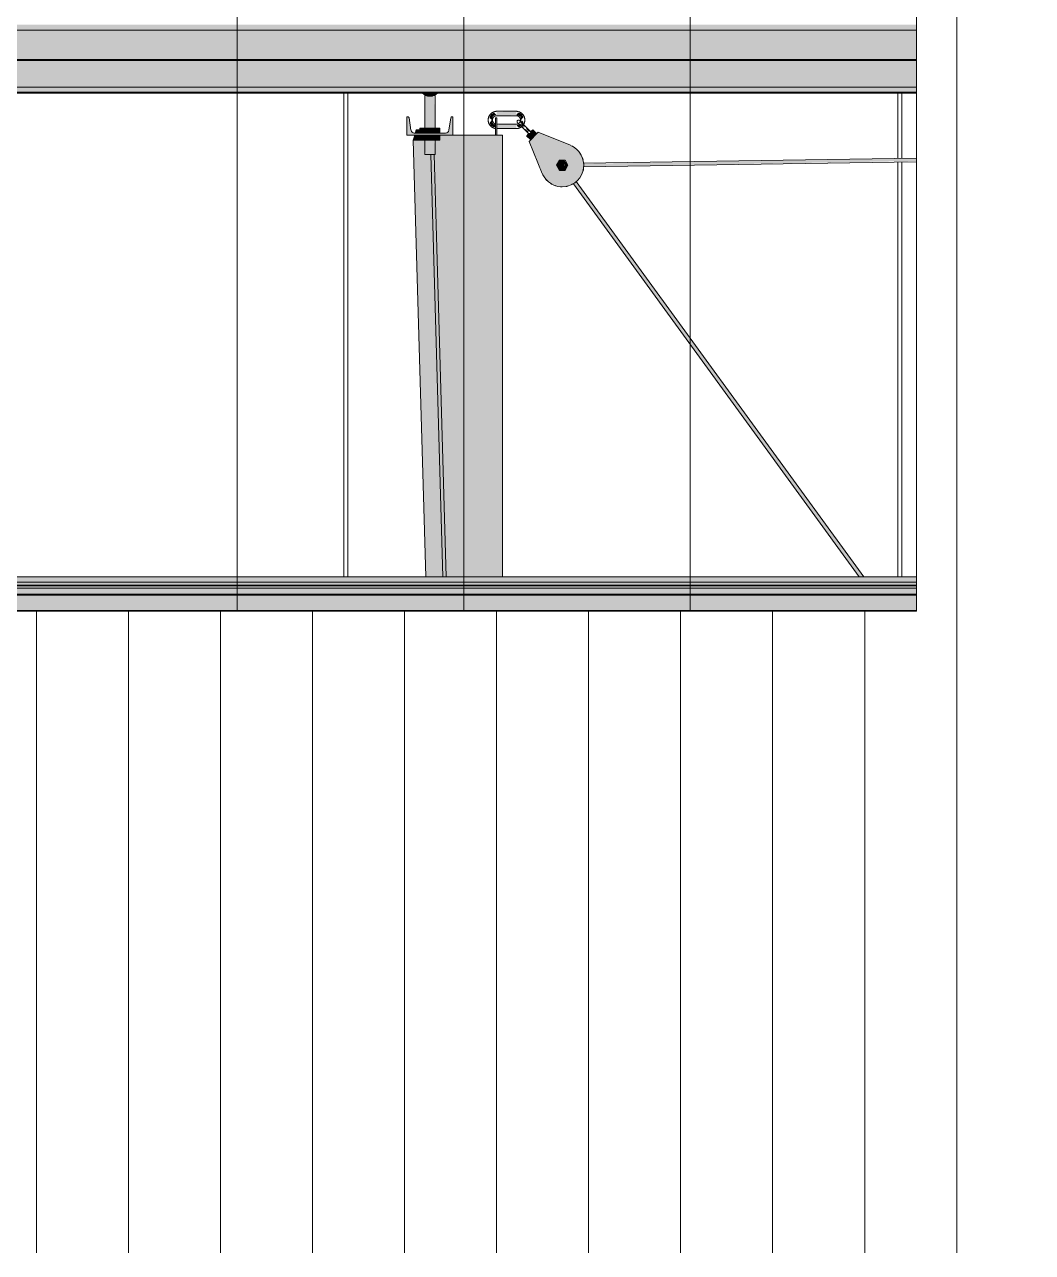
# Model space of a CAD drawing. Header units: inches. Extents: x 20426 to 81837, y -461 to 713.
# Drawn here: x 21216.2 to 21303.8, y 184.3 to 291 of the extents above; entities that cross this region are included whole.
import ezdxf

# ---------------------------------------------------------------- set-up
doc = ezdxf.new("R2010")
doc.units = ezdxf.units.IN
doc.header["$MEASUREMENT"] = 0
for name, color, linetype, lineweight in [('A-WALL', 113, 'Continuous', 13), ('A-WALL-PATT', 111, 'Continuous', 13), ('L-SITE-WALL', 31, 'Continuous', 13), ('Q-SPCQ', 91, 'Continuous', 9), ('S-BEAM', 12, 'Continuous', 9)]:
    doc.layers.add(name, color=color, linetype=linetype, lineweight=lineweight)
pattern_1 = [(90, (21293.719, 0), (-19.685, 1e-15), [])]

# ---------------------------------------------------------------- blocks, each defined once
blk = doc.blocks.new('Girt_Z - 8_D-559297-Elevation - West')
at = {"layer": 'S-BEAM'}
for points in [[(21213.49, 242.5), (21293.72, 242.5), (21293.72, 242.98), (21140, 242.98), (21140, 242.5), (21203.8, 242.5)], [(21293.72, 242.24), (21293.72, 242.5), (21140, 242.5), (21140, 242.24), (21290.95, 242.24)], [(21213.49, 240.06), (21293.72, 240.12), (21293.72, 240.13), (21140, 240.13), (21140, 240.06), (21203.8, 240.06)], [(21290.95, 240), (21293.72, 240.04), (21293.72, 240.06), (21140, 240.04), (21140, 240), (21286.11, 240)]]:
    blk.add_hatch(color=256, dxfattribs=at).paths.add_polyline_path(points, flags=0)
h = blk.add_hatch(color=256, dxfattribs=at)
h.paths.add_polyline_path([(21290.95, 241.46), (21293.72, 241.46), (21293.72, 241.99), (21140, 241.99), (21140, 241.46), (21286.11, 241.46)], flags=0)
h.paths.add_polyline_path([(21286.11, 242.18), (21293.72, 242.18), (21293.72, 242.24), (21140, 242.24), (21140, 242.18), (21281.27, 242.18)], flags=0)
h = blk.add_hatch(color=256, dxfattribs=at)
h.paths.add_polyline_path([(21213.49, 240.13), (21293.72, 240.13), (21293.72, 241.46), (21140, 241.46), (21140, 240.13), (21203.8, 240.13)], flags=0)
h.paths.add_polyline_path([(21140, 241.99), (21293.72, 241.99), (21293.72, 242.18), (21140, 242.18)], flags=0)
for p, q in [((21140, 242.98), (21293.72, 242.98)), ((21140, 242.5), (21293.72, 242.5))]:
    blk.add_line(p, q, dxfattribs=at)
blk = doc.blocks.new('Girt_Z - 8_D-V6-Elevation - West')
at = {"layer": 'S-BEAM'}
for points in [[(21140, 290.5), (21293.72, 290.5), (21293.72, 290.98), (21140, 290.98)], [(21140, 288.13), (21293.72, 288.13), (21293.72, 290.5), (21140, 290.5)], [(21223.17, 287.95), (21293.72, 287.97), (21293.72, 288.13), (21140, 288.13), (21140, 287.95), (21218.33, 287.95)], [(21140, 287.87), (21293.72, 287.91), (21293.72, 287.95), (21140, 287.91)], [(21228.01, 285.55), (21293.72, 285.55), (21293.72, 287.87), (21140, 287.87), (21140, 285.55), (21223.17, 285.55)], [(21228.01, 285.1), (21293.72, 285.1), (21293.72, 285.55), (21140, 285.55), (21140, 285.1), (21223.17, 285.1)], [(21140, 285.02), (21293.72, 285.02), (21293.72, 285.1), (21140, 285.1)]]:
    blk.add_hatch(color=256, dxfattribs=at).paths.add_polyline_path(points, flags=0)
for p, q in [((21140, 290.5), (21293.72, 290.5)), ((21140, 287.95), (21293.72, 287.95)), ((21140, 287.87), (21293.72, 287.87)), ((21140, 285.55), (21293.72, 285.55)), ((21140, 285.1), (21293.72, 285.1)), ((21140, 285.02), (21293.72, 285.02))]:
    blk.add_line(p, q, dxfattribs=at)
blk = doc.blocks.new('Basic Wall _ arcoPlus - 547 - ___-622718-Elevation - West')
at = {"layer": 'A-WALL', "transparency": 33554649}
for points in [[(21290.95, 241.99), (21293.72, 241.99), (21293.72, 242.24), (21140, 242.24), (21140, 241.99), (21286.11, 241.99)], [(21140, 241.46), (21293.72, 241.46), (21293.72, 241.99), (21140, 241.99)], [(21140, 240), (21293.72, 240), (21293.72, 241.46), (21140, 241.46)]]:
    blk.add_hatch(color=256, dxfattribs=at).paths.add_polyline_path(points, flags=0)
h = blk.add_hatch(color=256, dxfattribs=at)
h.paths.add_polyline_path([(21174.75, 240.06), (21293.72, 240.06), (21293.72, 241.46), (21140, 241.46), (21140, 240.06), (21155.39, 240.06)], flags=0)
h.paths.add_polyline_path([(21232.85, 241.99), (21293.72, 241.99), (21293.72, 242.18), (21140, 242.18), (21140, 241.99), (21213.49, 241.99)], flags=0)
at = {"layer": 'A-WALL'}
for p, q in [((21293.72, 242.24), (21140, 242.24)), ((21293.72, 242.24), (21140, 242.24)), ((21293.72, 242.18), (21140, 242.18)), ((21293.72, 242.18), (21140, 242.18)), ((21293.72, 241.99), (21140, 241.99)), ((21293.72, 241.99), (21140, 241.99)), ((21293.72, 241.46), (21140, 241.46)), ((21293.72, 241.46), (21140, 241.46)), ((21293.72, 241.39), (21140, 241.39)), ((21293.72, 241.39), (21140, 241.39)), ((21293.72, 240.06), (21140, 240.06)), ((21293.72, 240.06), (21140, 240.06))]:
    blk.add_line(p, q, dxfattribs=at)
blk = doc.blocks.new('Basketball_Backstop-Performance_Sports_Systems-3103-Ceiling_Hung - 27_-0_ to 27_-11 7_8_-652462-Elevation - West')
at = {"layer": 'Q-SPCQ'}
for points in [[(21251.43, 284.75), (21251.8, 284.84), (21251.88, 284.87), (21252.07, 285.02), (21251.61, 284.96), (21251.23, 284.96), (21251.05, 285.02), (21250.79, 285.02), (21251.05, 284.84), (21251.36, 284.76)], [(21251.43, 284.94), (21251.6, 285.02), (21251.23, 284.96)], [(21249.43, 281.37), (21253.43, 281.37), (21253.43, 282.95), (21253.24, 282.88), (21253.02, 281.67), (21252.86, 281.56), (21252.79, 281.55), (21249.93, 281.59), (21249.8, 281.74), (21249.78, 281.79), (21249.62, 282.88), (21249.43, 282.95), (21249.43, 282.71)], [(21257.24, 281.37), (21257.24, 282.87), (21257.12, 282.87), (21257.12, 281.37)], [(21257.24, 283.07), (21258.93, 283.12), (21258.93, 283.43), (21257.24, 283.38), (21257.24, 283.09)], [(21250.99, 281.55), (21250.99, 281.99), (21250.56, 281.99), (21250.56, 281.55)], [(21250.99, 281.55), (21251.86, 281.55), (21251.86, 281.99), (21250.99, 281.99)], [(21252.22, 281.55), (21252.29, 281.55), (21252.29, 281.99), (21251.86, 281.99), (21251.86, 281.55)], [(21258.93, 281.94), (21258.93, 282.31), (21257.24, 282.26), (21257.24, 281.94)], [(21260.13, 281.54), (21260.2, 281.62), (21259.9, 281.94), (21259.78, 281.98), (21259.8, 281.92), (21259.9, 281.78), (21260.1, 281.66), (21260.13, 281.62)], [(21260.45, 281.22), (21260.71, 281.48), (21260.33, 281.81), (21260.2, 281.62), (21260.21, 281.59), (21260.13, 281.54), (21260.22, 281.46)], [(21252.55, 242.98), (21251.51, 279.69), (21250.99, 279.69), (21250.99, 280.92), (21249.98, 280.92), (21251.06, 242.98), (21252.22, 242.98)], [(21250.99, 280.94), (21250.99, 281.37), (21250.56, 281.37), (21250.56, 280.94)], [(21250.99, 280.94), (21251.86, 280.94), (21251.86, 281.37), (21250.99, 281.37)], [(21252.96, 242.98), (21254.43, 242.98), (21254.43, 281.37), (21252.29, 281.37), (21252.29, 280.94), (21251.86, 280.92), (21251.81, 279.69), (21251.79, 279.69), (21252.83, 242.98)], [(21252.29, 280.94), (21252.29, 281.37), (21251.86, 281.37), (21251.86, 280.94), (21252.22, 280.94)], [(21257.65, 242.98), (21257.74, 242.98), (21257.74, 281.37), (21254.43, 281.37), (21254.43, 242.98), (21257.63, 242.98)], [(21260.2, 280.97), (21260.45, 281.22), (21260.13, 281.54), (21260.05, 281.48), (21260.02, 281.5), (21259.84, 281.32), (21260.17, 281)], [(21252.55, 242.98), (21252.83, 242.98), (21251.74, 279.69), (21251.51, 279.69), (21252.49, 245.2)], [(21263.05, 278.53), (21263.14, 278.62), (21263.1, 278.93), (21262.86, 278.99), (21262.75, 278.93), (21262.68, 278.75), (21262.8, 278.53)], [(21288.75, 242.98), (21289.14, 242.98), (21264.11, 277.31), (21263.92, 277.13), (21287.14, 245.2)]]:
    blk.add_hatch(color=256, dxfattribs=at).paths.add_polyline_path(points, flags=0)
h = blk.add_hatch(color=256, dxfattribs=at)
h.paths.add_polyline_path([(21251.31, 279.69), (21251.43, 279.69), (21251.43, 280.94), (21250.99, 280.94), (21251.05, 279.69), (21251.21, 279.69)], flags=0)
h.paths.add_polyline_path([(21251.03, 281.99), (21251.43, 281.99), (21251.43, 284.75), (21251.05, 284.83), (21251, 284.86), (21251, 281.99)], flags=0)
h = blk.add_hatch(color=256, dxfattribs=at)
h.paths.add_polyline_path([(21251.54, 279.69), (21251.87, 279.69), (21251.81, 280.94), (21251.43, 280.94), (21251.43, 279.69)], flags=0)
h.paths.add_polyline_path([(21251.83, 281.99), (21251.86, 281.99), (21251.81, 284.83), (21251.56, 284.76), (21251.43, 284.75), (21251.43, 281.99), (21251.81, 281.99)], flags=0)
h = blk.add_hatch(color=256, dxfattribs=at)
h.paths.add_polyline_path([(21256.87, 282.94), (21256.92, 282.81), (21256.95, 282.95)], flags=0)
h.paths.add_polyline_path([(21256.95, 283.06), (21256.98, 282.95), (21257.06, 283.03), (21256.98, 283.06)], flags=0)
h.paths.add_polyline_path([(21256.81, 282.69), (21256.87, 282.94), (21256.95, 283.06), (21257.21, 283.16), (21257, 283.31), (21256.86, 283.28), (21256.87, 283.22), (21256.71, 283.22), (21256.73, 283.1), (21256.65, 283.07), (21256.61, 282.86), (21256.79, 282.71)], flags=0)
h = blk.add_hatch(color=256, dxfattribs=at)
h.paths.add_polyline_path([(21259.18, 283.05), (21259.05, 283.01), (21259.19, 282.98)], flags=0)
h.paths.add_polyline_path([(21259.3, 282.98), (21259.19, 282.95), (21259.26, 282.81), (21259.3, 282.95)], flags=0)
h.paths.add_polyline_path([(21259.36, 282.69), (21259.55, 282.92), (21259.52, 283.07), (21259.46, 283.05), (21259.46, 283.22), (21259.34, 283.2), (21259.31, 283.28), (21259.08, 283.3), (21258.93, 283.12), (21259.18, 283.05), (21259.3, 282.98), (21259.35, 282.71)], flags=0)
h = blk.add_hatch(color=256, dxfattribs=at)
h.paths.add_polyline_path([(21250.56, 280.92), (21250.56, 280.94), (21250.56, 281.37), (21250.1, 281.37), (21250, 280.92), (21250.06, 280.92)], flags=0)
h.paths.add_polyline_path([(21250.15, 281.55), (21250.56, 281.55), (21250.56, 281.83), (21250.23, 281.83)], flags=0)
h = blk.add_hatch(color=256, dxfattribs=at)
h.paths.add_polyline_path([(21256.98, 282.32), (21257.06, 282.39), (21256.98, 282.4)], flags=0)
h.paths.add_polyline_path([(21256.86, 282.4), (21256.98, 282.42), (21256.91, 282.56), (21256.87, 282.42)], flags=0)
h.paths.add_polyline_path([(21257.07, 282.06), (21257.12, 282.17), (21257.06, 282.3), (21256.86, 282.4), (21256.81, 282.69), (21256.62, 282.45), (21256.65, 282.31), (21256.71, 282.32), (21256.71, 282.16), (21256.83, 282.18), (21256.86, 282.09), (21257.06, 282.06)], flags=0)
h = blk.add_hatch(color=256, dxfattribs=at)
h.paths.add_polyline_path([(21259.19, 282.42), (21259.28, 282.49), (21259.22, 282.49), (21259.2, 282.44)], flags=0)
h.paths.add_polyline_path([(21259.22, 282.31), (21259.19, 282.42), (21259.05, 282.36), (21259.19, 282.32)], flags=0)
h.paths.add_polyline_path([(21259.1, 282.06), (21259.3, 282.1), (21259.3, 282.16), (21259.34, 282.2), (21259.19, 282.31), (21258.96, 282.22), (21259.05, 282.11)], flags=0)
h.paths.add_polyline_path([(21259.3, 282.24), (21259.39, 282.28), (21259.35, 282.37), (21259.27, 282.33), (21259.3, 282.26)], flags=0)
h.paths.add_polyline_path([(21259.52, 282.33), (21259.56, 282.52), (21259.36, 282.69), (21259.37, 282.49), (21259.52, 282.33)], flags=0)
h = blk.add_hatch(color=256, dxfattribs=at)
h.paths.add_polyline_path([(21259.57, 281.93), (21259.57, 282.04), (21259.51, 282.12), (21259.49, 282.19), (21259.34, 282.26), (21259.3, 282.24), (21259.4, 282.13)], flags=0)
h.paths.add_polyline_path([(21259.3, 282.24), (21259.21, 282.38), (21259.22, 282.31), (21259.29, 282.25)], flags=0)
h = blk.add_hatch(color=256, dxfattribs=at)
h.paths.add_polyline_path([(21259.68, 282.04), (21259.61, 282.15), (21259.74, 282.11), (21259.52, 282.33), (21259.29, 282.38), (21259.58, 282.1)], flags=0)
h.paths.add_polyline_path([(21259.37, 282.49), (21259.23, 282.58), (21259.24, 282.49)], flags=0)
h.paths.add_polyline_path([(21259.52, 282.33), (21259.37, 282.49), (21259.29, 282.42), (21259.38, 282.38)], flags=0)
h = blk.add_hatch(color=256, dxfattribs=at)
h.paths.add_polyline_path([(21260.08, 281.46), (21260.13, 281.54), (21259.95, 281.56), (21260.06, 281.48)], flags=0)
h.paths.add_polyline_path([(21259.95, 281.56), (21260.02, 281.62), (21260.02, 281.66), (21259.68, 281.93), (21259.68, 281.9), (21259.57, 281.93), (21259.9, 281.61)], flags=0)
h = blk.add_hatch(color=256, dxfattribs=at)
h.paths.add_polyline_path([(21263.02, 276.88), (21263.47, 276.96), (21263.89, 277.14), (21264.25, 277.42), (21264.54, 277.79), (21264.72, 278.21), (21264.8, 278.66), (21264.77, 279.12), (21264.62, 279.56), (21264.32, 279.99), (21263.86, 280.36), (21263.64, 280.49), (21260.85, 281.62), (21260.06, 280.83), (21261.42, 277.64), (21261.9, 277.2), (21262.12, 277.06), (21262.56, 276.91)], flags=0)
h.paths.add_polyline_path([(21263.05, 278.31), (21262.65, 278.35), (21262.42, 278.75), (21262.71, 279.19), (21263.2, 279.16), (21263.43, 278.74), (21263.11, 278.31), (21263.05, 278.31)], flags=0)
h = blk.add_hatch(color=256, dxfattribs=at)
h.paths.add_polyline_path([(21263.18, 278.31), (21263.43, 278.75), (21263.11, 279.19), (21262.68, 279.19), (21262.42, 278.75), (21262.68, 278.31), (21263.11, 278.31)], flags=0)
h.paths.add_polyline_path([(21262.93, 278.5), (21262.75, 278.57), (21262.68, 278.75), (21262.75, 278.93), (21262.93, 279), (21263.1, 278.93), (21263.18, 278.75), (21263.1, 278.57), (21262.99, 278.51)], flags=0)
h = blk.add_hatch(color=256, dxfattribs=at)
h.paths.add_polyline_path([(21264.79, 278.62), (21293.72, 279.12), (21293.72, 279.38), (21264.78, 278.89), (21264.79, 278.63)], flags=0)
h.paths.add_polyline_path([(21263.15, 278.64), (21263.17, 278.82), (21263.12, 278.79), (21263.14, 278.64)], flags=0)
for p, q in [((21250.99, 284.86), (21250.99, 281.99)), ((21250.99, 284.86), (21250.99, 281.99)), ((21251.87, 281.99), (21251.87, 284.86)), ((21251.87, 281.99), (21251.87, 284.86)), ((21249.53, 282.95), (21249.43, 282.95)), ((21249.43, 282.95), (21249.43, 281.37)), ((21249.78, 281.79), (21249.62, 282.88)), ((21253.24, 282.88), (21253.07, 281.79)), ((21253.43, 282.95), (21253.33, 282.95)), ((21253.43, 281.37), (21253.43, 282.95)), ((21257.12, 281.37), (21257.12, 282.87)), ((21257.24, 282.87), (21257.12, 282.87)), ((21258.93, 283.44), (21257.24, 283.44)), ((21257.24, 283.06), (21258.93, 283.06)), ((21257.24, 282.87), (21257.24, 281.37)), ((21250.23, 281.83), (21250.15, 281.55)), ((21250.56, 281.83), (21250.23, 281.83)), ((21250.56, 281.99), (21250.99, 281.99)), ((21250.56, 281.55), (21250.56, 281.99)), ((21250.99, 281.99), (21251.86, 281.99)), ((21250.99, 281.55), (21250.99, 281.99)), ((21251.86, 281.99), (21252.29, 281.99)), ((21251.86, 281.55), (21251.86, 281.99)), ((21252.29, 281.99), (21252.29, 281.55)), ((21258.93, 282.31), (21257.24, 282.31)), ((21257.24, 281.94), (21258.93, 281.94)), ((21260.23, 281.71), (21260.36, 281.83)), ((21260.72, 281.49), (21260.36, 281.84)), ((21249.43, 281.37), (21253.43, 281.37)), ((21250.1, 281.37), (21249.98, 280.92)), ((21249.98, 280.92), (21251, 280.92)), ((21249.98, 280.92), (21251.06, 242.98)), ((21252.79, 281.55), (21250.06, 281.55)), ((21250.56, 280.94), (21250.56, 281.37)), ((21250.99, 280.94), (21250.56, 280.94)), ((21250.99, 280.94), (21250.99, 281.37)), ((21250.99, 280.94), (21250.99, 279.69)), ((21251.86, 280.94), (21250.99, 280.94)), ((21251.86, 280.94), (21251.86, 281.37)), ((21252.29, 280.94), (21251.86, 280.94)), ((21251.87, 279.69), (21251.87, 280.94)), ((21252.29, 281.37), (21252.29, 280.94)), ((21253.42, 281.37), (21254.43, 281.37)), ((21254.43, 281.37), (21257.74, 281.37)), ((21257.74, 242.98), (21257.74, 281.37)), ((21259.83, 281.31), (21260.19, 280.96)), ((21259.84, 281.32), (21259.97, 281.45)), ((21260.06, 280.83), (21260.85, 281.62)), ((21260.06, 280.83), (21261.19, 278.04)), ((21263.64, 280.49), (21260.85, 281.62)), ((21251.43, 279.69), (21250.99, 279.69)), ((21251.87, 279.69), (21251.43, 279.69)), ((21252.55, 242.98), (21251.51, 279.69)), ((21252.83, 242.98), (21251.79, 279.69)), ((21262.68, 279.19), (21262.42, 278.75)), ((21262.42, 278.75), (21262.68, 278.31)), ((21263.18, 279.19), (21262.68, 279.19)), ((21263.43, 278.75), (21263.18, 279.19)), ((21263.18, 278.31), (21263.43, 278.75)), ((21293.72, 279.38), (21264.78, 278.93)), ((21264.79, 278.62), (21293.72, 279.06)), ((21262.68, 278.31), (21263.18, 278.31)), ((21263.9, 277.15), (21288.75, 242.98)), ((21289.14, 242.98), (21264.15, 277.34))]:
    blk.add_line(p, q, dxfattribs=at)
at = {"layer": 'Q-SPCQ', "flags": 128}
for points in [[(21257.24, 283.44), (21257.21, 283.44), (21257.18, 283.44), (21257.15, 283.43), (21257.12, 283.43), (21257.09, 283.42), (21257.06, 283.42), (21257.03, 283.41), (21257, 283.4), (21256.98, 283.39), (21256.95, 283.38), (21256.92, 283.37), (21256.89, 283.35), (21256.87, 283.34), (21256.84, 283.32), (21256.82, 283.31), (21256.79, 283.29), (21256.77, 283.27), (21256.75, 283.25), (21256.72, 283.23), (21256.7, 283.21), (21256.68, 283.19), (21256.66, 283.17), (21256.64, 283.14), (21256.63, 283.12), (21256.61, 283.09), (21256.59, 283.07), (21256.58, 283.04), (21256.57, 283.01), (21256.55, 282.99), (21256.54, 282.96), (21256.53, 282.93), (21256.52, 282.9), (21256.51, 282.87), (21256.51, 282.84), (21256.5, 282.81), (21256.5, 282.79), (21256.49, 282.76), (21256.49, 282.73), (21256.49, 282.7), (21256.49, 282.69)], [(21256.87, 282.69), (21256.87, 282.7), (21256.87, 282.72), (21256.87, 282.73), (21256.87, 282.75), (21256.87, 282.76), (21256.88, 282.78), (21256.88, 282.79), (21256.88, 282.81), (21256.89, 282.82), (21256.89, 282.83), (21256.9, 282.85), (21256.91, 282.86), (21256.91, 282.87), (21256.92, 282.89), (21256.93, 282.9), (21256.94, 282.91), (21256.95, 282.92), (21256.96, 282.93), (21256.97, 282.95), (21256.98, 282.96), (21256.99, 282.97), (21257, 282.98), (21257.01, 282.99), (21257.03, 282.99), (21257.04, 283), (21257.05, 283.01), (21257.06, 283.02), (21257.08, 283.03), (21257.09, 283.03), (21257.1, 283.04), (21257.12, 283.04), (21257.13, 283.05), (21257.15, 283.05), (21257.16, 283.05), (21257.18, 283.06), (21257.19, 283.06), (21257.21, 283.06), (21257.22, 283.06), (21257.24, 283.06), (21257.24, 283.06)], [(21259.68, 282.69), (21259.68, 282.72), (21259.68, 282.75), (21259.67, 282.78), (21259.67, 282.81), (21259.66, 282.84), (21259.66, 282.87), (21259.65, 282.89), (21259.64, 282.92), (21259.63, 282.95), (21259.62, 282.98), (21259.61, 283.01), (21259.59, 283.03), (21259.58, 283.06), (21259.56, 283.09), (21259.55, 283.11), (21259.53, 283.14), (21259.51, 283.16), (21259.49, 283.18), (21259.47, 283.2), (21259.45, 283.23), (21259.43, 283.25), (21259.41, 283.27), (21259.38, 283.28), (21259.36, 283.3), (21259.33, 283.32), (21259.31, 283.33), (21259.28, 283.35), (21259.25, 283.36), (21259.23, 283.38), (21259.2, 283.39), (21259.17, 283.4), (21259.14, 283.41), (21259.11, 283.41), (21259.08, 283.42), (21259.06, 283.43), (21259.03, 283.43), (21259, 283.43), (21258.97, 283.44), (21258.94, 283.44), (21258.93, 283.44)], [(21258.93, 283.06), (21258.94, 283.06), (21258.96, 283.06), (21258.97, 283.06), (21258.99, 283.06), (21259, 283.05), (21259.02, 283.05), (21259.03, 283.05), (21259.05, 283.04), (21259.06, 283.04), (21259.07, 283.03), (21259.09, 283.03), (21259.1, 283.02), (21259.11, 283.01), (21259.13, 283.01), (21259.14, 283), (21259.15, 282.99), (21259.16, 282.98), (21259.18, 282.97), (21259.19, 282.96), (21259.2, 282.95), (21259.21, 282.94), (21259.22, 282.93), (21259.23, 282.91), (21259.24, 282.9), (21259.24, 282.89), (21259.25, 282.88), (21259.26, 282.86), (21259.27, 282.85), (21259.27, 282.84), (21259.28, 282.82), (21259.28, 282.81), (21259.29, 282.8), (21259.29, 282.78), (21259.29, 282.77), (21259.3, 282.75), (21259.3, 282.74), (21259.3, 282.72), (21259.3, 282.71), (21259.3, 282.69), (21259.3, 282.69)], [(21256.49, 282.69), (21256.49, 282.66), (21256.49, 282.63), (21256.5, 282.6), (21256.5, 282.57), (21256.51, 282.54), (21256.51, 282.51), (21256.52, 282.48), (21256.53, 282.45), (21256.54, 282.42), (21256.55, 282.4), (21256.56, 282.37), (21256.58, 282.34), (21256.59, 282.31), (21256.6, 282.29), (21256.62, 282.26), (21256.64, 282.24), (21256.66, 282.22), (21256.68, 282.19), (21256.7, 282.17), (21256.72, 282.15), (21256.74, 282.13), (21256.76, 282.11), (21256.79, 282.09), (21256.81, 282.07), (21256.84, 282.06), (21256.86, 282.04), (21256.89, 282.03), (21256.91, 282.01), (21256.94, 282), (21256.97, 281.99), (21257, 281.98), (21257.03, 281.97), (21257.05, 281.96), (21257.08, 281.95), (21257.11, 281.95)], [(21257.11, 282.34), (21257.09, 282.34), (21257.08, 282.35), (21257.07, 282.35), (21257.05, 282.36), (21257.04, 282.37), (21257.03, 282.38), (21257.02, 282.39), (21257, 282.4), (21256.99, 282.41), (21256.98, 282.42), (21256.97, 282.43), (21256.96, 282.44), (21256.95, 282.45), (21256.94, 282.46), (21256.93, 282.47), (21256.92, 282.48), (21256.92, 282.5), (21256.91, 282.51), (21256.9, 282.52), (21256.9, 282.54), (21256.89, 282.55), (21256.89, 282.57), (21256.88, 282.58), (21256.88, 282.59), (21256.87, 282.61), (21256.87, 282.62), (21256.87, 282.64), (21256.87, 282.65), (21256.87, 282.67), (21256.87, 282.68), (21256.87, 282.69)], [(21259.19, 282.42), (21259.18, 282.41), (21259.17, 282.4), (21259.15, 282.39), (21259.14, 282.38), (21259.13, 282.37), (21259.12, 282.36), (21259.1, 282.36), (21259.09, 282.35), (21259.08, 282.34), (21259.06, 282.34), (21259.05, 282.33), (21259.04, 282.33), (21259.02, 282.32), (21259.01, 282.32), (21258.99, 282.32), (21258.98, 282.32), (21258.96, 282.31), (21258.95, 282.31), (21258.93, 282.31), (21258.93, 282.31)], [(21258.93, 281.94), (21258.96, 281.94), (21258.99, 281.94), (21259.02, 281.94), (21259.05, 281.95), (21259.08, 281.95), (21259.11, 281.96), (21259.14, 281.97), (21259.16, 281.98), (21259.19, 281.99), (21259.22, 282), (21259.25, 282.01), (21259.27, 282.02), (21259.3, 282.04), (21259.33, 282.05), (21259.35, 282.07), (21259.38, 282.09), (21259.4, 282.1)], [(21259.04, 282.46), (21259.04, 282.47), (21259.03, 282.47), (21259.03, 282.47), (21259.03, 282.48), (21259.02, 282.48), (21259.02, 282.49), (21259.02, 282.49), (21259.02, 282.49), (21259.01, 282.5), (21259.01, 282.5), (21259.01, 282.51), (21259.01, 282.51), (21259.01, 282.52), (21259.01, 282.52), (21259, 282.53), (21259, 282.53), (21259, 282.54), (21259, 282.54), (21259, 282.55), (21259, 282.55), (21259, 282.56), (21259, 282.56), (21259, 282.57), (21259, 282.57), (21259, 282.58), (21259.01, 282.58), (21259.01, 282.59), (21259.01, 282.59), (21259.01, 282.6), (21259.01, 282.6), (21259.01, 282.61), (21259.02, 282.61), (21259.02, 282.61), (21259.02, 282.62), (21259.02, 282.62), (21259.03, 282.63), (21259.03, 282.63), (21259.03, 282.63), (21259.04, 282.64), (21259.04, 282.64)], [(21259.04, 282.64), (21259.04, 282.64), (21259.05, 282.65), (21259.05, 282.65), (21259.05, 282.65), (21259.06, 282.65), (21259.06, 282.66), (21259.07, 282.66), (21259.07, 282.66), (21259.08, 282.66), (21259.08, 282.67), (21259.08, 282.67), (21259.09, 282.67), (21259.09, 282.67), (21259.1, 282.67), (21259.1, 282.67), (21259.11, 282.67), (21259.11, 282.68), (21259.12, 282.68), (21259.12, 282.68), (21259.13, 282.68), (21259.13, 282.68), (21259.14, 282.68), (21259.14, 282.67), (21259.15, 282.67), (21259.15, 282.67), (21259.16, 282.67), (21259.16, 282.67), (21259.17, 282.67), (21259.17, 282.67), (21259.18, 282.67), (21259.18, 282.66), (21259.19, 282.66), (21259.19, 282.66), (21259.2, 282.66), (21259.2, 282.65), (21259.2, 282.65), (21259.21, 282.65), (21259.21, 282.64), (21259.21, 282.64), (21259.22, 282.64)], [(21259.16, 282.34), (21259.15, 282.35), (21259.13, 282.37), (21259.12, 282.38), (21259.11, 282.39), (21259.1, 282.4), (21259.09, 282.41), (21259.08, 282.42), (21259.07, 282.43), (21259.07, 282.43), (21259.06, 282.44), (21259.06, 282.45), (21259.05, 282.45), (21259.05, 282.45), (21259.04, 282.46), (21259.04, 282.46), (21259.04, 282.46), (21259.04, 282.46)], [(21259.04, 282.46), (21259.04, 282.46), (21259.04, 282.46), (21259.04, 282.46), (21259.05, 282.46), (21259.05, 282.45), (21259.05, 282.45), (21259.06, 282.44), (21259.07, 282.44), (21259.07, 282.43), (21259.08, 282.42), (21259.09, 282.41), (21259.1, 282.4), (21259.11, 282.39), (21259.12, 282.38), (21259.13, 282.37), (21259.14, 282.36), (21259.16, 282.34), (21259.17, 282.33), (21259.18, 282.32), (21259.2, 282.3), (21259.22, 282.29), (21259.23, 282.27), (21259.25, 282.25), (21259.26, 282.24), (21259.28, 282.22), (21259.3, 282.2), (21259.32, 282.18), (21259.34, 282.16), (21259.36, 282.14), (21259.38, 282.12), (21259.4, 282.1), (21259.42, 282.08), (21259.44, 282.06), (21259.46, 282.04), (21259.48, 282.02), (21259.5, 282), (21259.52, 281.98), (21259.54, 281.96), (21259.56, 281.94), (21259.57, 281.93)], [(21259.25, 282.49), (21259.24, 282.48), (21259.23, 282.46), (21259.22, 282.45), (21259.21, 282.44)], [(21259.75, 282.11), (21259.72, 282.13), (21259.7, 282.15), (21259.68, 282.17), (21259.66, 282.19), (21259.64, 282.21), (21259.62, 282.23), (21259.6, 282.26), (21259.58, 282.28), (21259.56, 282.3), (21259.54, 282.32), (21259.52, 282.33), (21259.5, 282.35), (21259.48, 282.37), (21259.46, 282.39), (21259.45, 282.41), (21259.43, 282.43), (21259.41, 282.44), (21259.4, 282.46), (21259.38, 282.47), (21259.37, 282.49), (21259.35, 282.5), (21259.34, 282.52), (21259.32, 282.53), (21259.31, 282.54), (21259.3, 282.56), (21259.29, 282.57), (21259.28, 282.58), (21259.27, 282.59), (21259.26, 282.59), (21259.25, 282.6), (21259.24, 282.61), (21259.24, 282.62), (21259.23, 282.62), (21259.23, 282.63), (21259.22, 282.63), (21259.22, 282.63), (21259.22, 282.64), (21259.22, 282.64), (21259.22, 282.64)], [(21259.22, 282.64), (21259.22, 282.64), (21259.22, 282.64), (21259.22, 282.64), (21259.22, 282.63), (21259.23, 282.63), (21259.23, 282.62), (21259.24, 282.62), (21259.24, 282.61), (21259.25, 282.61), (21259.26, 282.6), (21259.27, 282.59), (21259.28, 282.58), (21259.29, 282.57), (21259.3, 282.56), (21259.31, 282.55), (21259.32, 282.53)], [(21259.3, 282.69), (21259.3, 282.67), (21259.3, 282.66), (21259.3, 282.64), (21259.3, 282.63), (21259.3, 282.61), (21259.29, 282.6), (21259.29, 282.58), (21259.28, 282.57)], [(21259.57, 281.93), (21259.55, 281.95), (21259.53, 281.97), (21259.51, 282), (21259.48, 282.02), (21259.46, 282.04), (21259.44, 282.06), (21259.42, 282.08), (21259.4, 282.1), (21259.38, 282.12), (21259.36, 282.14), (21259.34, 282.16)], [(21259.53, 282.32), (21259.55, 282.3), (21259.57, 282.28), (21259.59, 282.26), (21259.61, 282.24), (21259.63, 282.22), (21259.66, 282.2), (21259.68, 282.18), (21259.7, 282.16), (21259.72, 282.14), (21259.74, 282.11), (21259.75, 282.11)], [(21259.57, 282.31), (21259.59, 282.33), (21259.6, 282.36), (21259.62, 282.39), (21259.63, 282.42), (21259.64, 282.44), (21259.65, 282.47), (21259.65, 282.5), (21259.66, 282.53), (21259.67, 282.56), (21259.67, 282.59), (21259.67, 282.62), (21259.68, 282.65), (21259.68, 282.68), (21259.68, 282.69)], [(21259.57, 281.93), (21259.59, 281.91), (21259.61, 281.89), (21259.63, 281.87), (21259.65, 281.85), (21259.67, 281.83), (21259.7, 281.81), (21259.72, 281.79), (21259.74, 281.77), (21259.76, 281.75), (21259.78, 281.73), (21259.79, 281.71), (21259.81, 281.69), (21259.83, 281.67), (21259.85, 281.65), (21259.87, 281.63), (21259.89, 281.62), (21259.9, 281.6), (21259.92, 281.58), (21259.93, 281.57), (21259.95, 281.55), (21259.96, 281.54), (21259.98, 281.52), (21259.99, 281.51), (21260, 281.5), (21260.02, 281.49), (21260.03, 281.47), (21260.04, 281.46), (21260.05, 281.45), (21260.06, 281.45), (21260.06, 281.44), (21260.07, 281.43), (21260.08, 281.42), (21260.08, 281.42), (21260.09, 281.41), (21260.09, 281.41), (21260.09, 281.41), (21260.1, 281.4), (21260.1, 281.4), (21260.1, 281.4)], [(21259.99, 281.51), (21259.98, 281.52), (21259.97, 281.53), (21259.95, 281.55), (21259.94, 281.56), (21259.92, 281.58), (21259.91, 281.59), (21259.89, 281.61), (21259.87, 281.63), (21259.86, 281.65), (21259.84, 281.66), (21259.82, 281.68), (21259.8, 281.7), (21259.78, 281.72), (21259.76, 281.74), (21259.74, 281.76), (21259.72, 281.78), (21259.7, 281.8), (21259.68, 281.82), (21259.66, 281.84), (21259.64, 281.86), (21259.62, 281.88), (21259.6, 281.91), (21259.57, 281.93), (21259.57, 281.93)], [(21259.75, 282.11), (21259.77, 282.09), (21259.79, 282.07), (21259.81, 282.05), (21259.83, 282.02), (21259.85, 282), (21259.87, 281.98), (21259.89, 281.96), (21259.91, 281.94), (21259.93, 281.92), (21259.95, 281.9), (21259.97, 281.88), (21259.99, 281.86), (21260.01, 281.85), (21260.03, 281.83), (21260.05, 281.81), (21260.06, 281.79), (21260.08, 281.78), (21260.1, 281.76), (21260.11, 281.74), (21260.13, 281.73), (21260.14, 281.71), (21260.15, 281.7), (21260.17, 281.69)], [(21260.28, 281.58), (21260.28, 281.58), (21260.27, 281.58), (21260.27, 281.58), (21260.27, 281.59), (21260.27, 281.59), (21260.26, 281.59), (21260.26, 281.6), (21260.25, 281.61), (21260.24, 281.61), (21260.23, 281.62), (21260.23, 281.63), (21260.22, 281.64), (21260.21, 281.65), (21260.2, 281.66), (21260.18, 281.67), (21260.17, 281.68), (21260.16, 281.7), (21260.14, 281.71), (21260.13, 281.72), (21260.12, 281.74), (21260.1, 281.75), (21260.08, 281.77), (21260.07, 281.79), (21260.05, 281.8), (21260.03, 281.82), (21260.01, 281.84), (21260, 281.86), (21259.98, 281.88), (21259.96, 281.9), (21259.94, 281.92), (21259.92, 281.94), (21259.9, 281.96), (21259.88, 281.98), (21259.86, 282), (21259.84, 282.02), (21259.81, 282.04), (21259.79, 282.06), (21259.77, 282.08), (21259.75, 282.1), (21259.75, 282.11)], [(21260.1, 281.4), (21260.1, 281.4), (21260.1, 281.4), (21260.1, 281.41), (21260.09, 281.41), (21260.09, 281.41), (21260.08, 281.42), (21260.08, 281.42), (21260.07, 281.43), (21260.07, 281.44), (21260.06, 281.44), (21260.05, 281.45), (21260.04, 281.46), (21260.03, 281.47)], [(21260.28, 281.4), (21260.27, 281.4), (21260.27, 281.39), (21260.26, 281.39), (21260.26, 281.39), (21260.26, 281.39), (21260.25, 281.38), (21260.25, 281.38), (21260.24, 281.38), (21260.24, 281.38), (21260.23, 281.37), (21260.23, 281.37), (21260.23, 281.37), (21260.22, 281.37), (21260.22, 281.37), (21260.21, 281.37), (21260.21, 281.37), (21260.2, 281.37), (21260.2, 281.37), (21260.19, 281.37), (21260.19, 281.37), (21260.18, 281.37), (21260.18, 281.37), (21260.17, 281.37), (21260.17, 281.37), (21260.16, 281.37), (21260.16, 281.37), (21260.15, 281.37), (21260.15, 281.37), (21260.14, 281.37), (21260.14, 281.38), (21260.13, 281.38), (21260.13, 281.38), (21260.12, 281.38), (21260.12, 281.39), (21260.12, 281.39), (21260.11, 281.39), (21260.11, 281.39), (21260.1, 281.4), (21260.1, 281.4), (21260.1, 281.4)], [(21260.2, 281.65), (21260.21, 281.64), (21260.22, 281.63), (21260.23, 281.62), (21260.24, 281.61), (21260.25, 281.61), (21260.25, 281.6), (21260.26, 281.6), (21260.26, 281.59), (21260.27, 281.59), (21260.27, 281.58), (21260.27, 281.58), (21260.28, 281.58), (21260.28, 281.58)], [(21260.28, 281.58), (21260.28, 281.57), (21260.28, 281.57), (21260.29, 281.57), (21260.29, 281.56), (21260.29, 281.56), (21260.29, 281.55), (21260.3, 281.55), (21260.3, 281.55), (21260.3, 281.54), (21260.3, 281.54), (21260.31, 281.53), (21260.31, 281.53), (21260.31, 281.52), (21260.31, 281.52), (21260.31, 281.51), (21260.31, 281.51), (21260.31, 281.5), (21260.31, 281.5), (21260.31, 281.49), (21260.31, 281.49), (21260.31, 281.48), (21260.31, 281.48), (21260.31, 281.47), (21260.31, 281.47), (21260.31, 281.46), (21260.31, 281.46), (21260.31, 281.45), (21260.31, 281.45), (21260.3, 281.44), (21260.3, 281.44), (21260.3, 281.44), (21260.3, 281.43), (21260.3, 281.43), (21260.29, 281.42), (21260.29, 281.42), (21260.29, 281.41), (21260.28, 281.41), (21260.28, 281.41), (21260.28, 281.4), (21260.28, 281.4)]]:
    blk.add_lwpolyline(points, dxfattribs=at)
at = {"layer": 'Q-SPCQ'}
for centre, radius, start, end in [((21251.43, 285.66), 0.906, 225, 315), ((21251.43, 285.69), 0.75, 244.0183, 295.9817), ((21249.53, 282.86), 0.09, 49.3291, 90), ((21249.53, 282.86), 0.09, 35.7721, 49.3291), ((21249.53, 282.86), 0.09, 8.6582, 35.7721), ((21253.33, 282.86), 0.09, 103.557, 171.3418), ((21253.33, 282.86), 0.09, 90, 103.557), ((21250.06, 281.83), 0.28, 188.6582, 270), ((21252.79, 281.83), 0.28, 270, 351.3418), ((21262.93, 278.75), 1.87, 202.1972, 67.8028), ((21262.93, 278.75), 1.88, 57.0078, 63.6555), ((21262.93, 278.75), 1.87, 45, 49.0296), ((21262.93, 278.75), 1.87, 42.4188, 45), ((21262.93, 278.75), 1.87, 27.8374, 34.3763), ((21262.93, 278.75), 0.25, 45, 225), ((21262.93, 278.75), 0.25, 150, 225), ((21262.93, 278.75), 0.25, 225, 45), ((21262.93, 278.75), 0.25, 90, 120), ((21262.93, 278.75), 0.25, 60, 90), ((21262.93, 278.75), 0.25, 330, 41.6219), ((21262.93, 278.75), 1.88, 15, 19.6774), ((21262.93, 278.75), 1.88, 0, 4.8942), ((21262.93, 278.75), 1.87, 206.3445, 212.9922), ((21262.93, 278.75), 1.88, 220.9704, 225), ((21262.93, 278.75), 0.25, 240, 270), ((21262.93, 278.75), 0.25, 270, 300), ((21262.93, 278.75), 1.87, 330, 334.4034), ((21262.93, 278.75), 1.88, 345, 349.9261), ((21262.93, 278.75), 1.87, 225, 227.5812), ((21262.93, 278.75), 1.88, 236.6271, 242.1626), ((21262.93, 278.75), 1.87, 250.3226, 255), ((21262.93, 278.75), 1.87, 265.1058, 270), ((21262.93, 278.75), 1.88, 280.0739, 285), ((21262.93, 278.75), 1.87, 295.5966, 300)]:
    blk.add_arc(centre, radius, start, end, dxfattribs=at)
for points, knots in [([(21251.15, 284.79), (21251.14, 284.8), (21251.13, 284.8), (21251.11, 284.81), (21251.09, 284.81), (21251.07, 284.82), (21251.06, 284.83), (21251.05, 284.83), (21251.05, 284.83)], [0.2222222, 0.2222222, 0.2222222, 0.2222222, 0.2361111, 0.25, 0.2777778, 0.3055556, 0.3194444, 0.3333333, 0.3333333, 0.3333333, 0.3333333]), ([(21251.43, 284.75), (21251.4, 284.75), (21251.36, 284.75), (21251.31, 284.76), (21251.28, 284.76), (21251.24, 284.77), (21251.22, 284.77), (21251.21, 284.78)], [0, 0, 0, 0, 0.0555556, 0.0833333, 0.1111111, 0.1388889, 0.1642403, 0.1642403, 0.1642403, 0.1642403]), ([(21251.65, 284.78), (21251.64, 284.77), (21251.61, 284.77), (21251.58, 284.76), (21251.54, 284.76), (21251.49, 284.75), (21251.45, 284.75), (21251.43, 284.75)], [0.8357597, 0.8357597, 0.8357597, 0.8357597, 0.8611111, 0.8888889, 0.9166667, 0.9444444, 1, 1, 1, 1]), ([(21251.81, 284.83), (21251.8, 284.83), (21251.8, 284.83), (21251.78, 284.82), (21251.76, 284.81), (21251.74, 284.81), (21251.72, 284.8), (21251.71, 284.8), (21251.71, 284.79)], [0.6666667, 0.6666667, 0.6666667, 0.6666667, 0.6805556, 0.6944444, 0.7222222, 0.75, 0.7638889, 0.7777778, 0.7777778, 0.7777778, 0.7777778])]:
    blk.add_open_spline(points, degree=3, knots=knots, dxfattribs=at)

msp = doc.modelspace()

# ---------------------------------------------------------------- hatches: boundary and pattern name
at = {"layer": 'A-WALL-PATT', "lineweight": 9}
h = msp.add_hatch(dxfattribs=at)
h.set_pattern_fill('FP_3', color=256, style=0, pattern_type=2)
h.set_pattern_definition([(90, (21292.05, 0.33), (96.333, -6e-15), [96, -0.333]), (90, (21244.22, 0.33), (96.333, -6e-15), [96, -0.333]), (0, (21196.05, 48.33), (0, -96.333), [47.833, -48.5]), (0, (21196.05, 48.67), (0, -96.333), [47.833, -48.5]), (0, (21244.05, 0), (0, -96.333), [48, -48.333]), (0, (21244.22, 0.33), (0, -96.333), [47.833, -48.5]), (90, (21292.39, 48.67), (96.333, -6e-15), [47.667, -48.666]), (90, (21243.89, 48.67), (96.333, -6e-15), [47.667, -48.666]), (90, (21292.39, 0), (96.333, -6e-15), [48.333, -48]), (90, (21243.89, 0), (96.333, -6e-15), [48.333, -48])])
h.paths.add_polyline_path([(21131.44, 240), (21131.44, 388.66), (21131.27, 388.66), (21131.27, 240)], flags=0)
h.paths.add_polyline_path([(21140, 242.98), (21140.05, 242.98), (21140, 245.2)], flags=0)
h.paths.add_polyline_path([(21288.75, 242.98), (21263.87, 277.13), (21263.19, 276.91), (21262.78, 276.89), (21262.3, 277), (21261.99, 277.13), (21261.42, 277.64), (21261.03, 278.44), (21260.1, 280.87), (21260.17, 281), (21259.87, 281.35), (21260.01, 281.51), (21259.72, 281.79), (21259.34, 282.15), (21259.25, 282.12), (21259.26, 282.09), (21259.08, 282.08), (21258.93, 282.17), (21258.93, 281.94), (21257.24, 281.94), (21257.3, 281.37), (21257.74, 281.35), (21257.74, 242.98), (21286.11, 242.98)], flags=0)
h.paths.add_polyline_path([(21290.95, 242.98), (21293.72, 242.98), (21293.72, 279.06), (21264.79, 278.6), (21264.63, 278), (21264.46, 277.69), (21264.15, 277.34), (21289.14, 242.98)], flags=0)
h.paths.add_polyline_path([(21178.31, 242.98), (21188.46, 242.98), (21179.59, 260.02), (21178.47, 245.2)], flags=0)
h.paths.add_polyline_path([(21190.58, 242.98), (21251.06, 242.98), (21250, 280.99), (21250.06, 281.37), (21249.43, 281.37), (21249.43, 282.95), (21249.62, 282.88), (21249.83, 281.67), (21250, 281.56), (21250.15, 281.55), (21250.23, 281.83), (21250.56, 281.83), (21250.56, 281.99), (21250.99, 281.99), (21251.05, 284.83), (21250.97, 284.87), (21250.78, 285.02), (21181.47, 285.02), (21179.85, 263.57), (21189.42, 245.2)], flags=0)
h.paths.add_polyline_path([(21262.92, 278.5), (21262.85, 278.53), (21262.88, 278.51)], flags=0)
h.paths.add_polyline_path([(21263.1, 278.93), (21262.93, 279), (21263.01, 278.95), (21263.08, 278.93)], flags=0)
h.paths.add_polyline_path([(21256.86, 282.4), (21256.98, 282.32), (21256.98, 282.42)], flags=0)
h.paths.add_polyline_path([(21259.3, 282.98), (21259.18, 283.05), (21259.19, 282.95)], flags=0)
h.paths.add_polyline_path([(21259.36, 282.69), (21259.29, 282.92), (21259.25, 282.81), (21259.16, 282.96), (21259.05, 283.02), (21259.14, 283.07), (21258.96, 283.16), (21259.16, 283.31), (21259.33, 283.22), (21259.36, 283.2), (21259.46, 283.17), (21259.46, 282.96), (21259.53, 283.02), (21259.56, 282.86), (21259.38, 282.71)], flags=0)
h.paths.add_polyline_path([(21259.74, 282.11), (21259.66, 282.08), (21259.78, 281.99), (21259.75, 282.1)], flags=0)
h.paths.add_polyline_path([(21264.78, 278.93), (21293.72, 279.38), (21293.72, 285.02), (21252.07, 285.02), (21251.86, 284.78), (21251.87, 281.99), (21252.29, 281.99), (21252.29, 281.55), (21252.92, 281.59), (21253.05, 281.73), (21253.07, 281.79), (21253.24, 282.88), (21253.43, 282.92), (21253.43, 281.37), (21257.12, 281.37), (21257.06, 282.06), (21256.86, 282.09), (21256.77, 282.17), (21256.71, 282.18), (21256.68, 282.37), (21256.65, 282.31), (21256.61, 282.52), (21256.81, 282.69), (21256.88, 282.45), (21256.92, 282.56), (21257, 282.41), (21257.12, 282.42), (21257.13, 282.87), (21257.24, 282.87), (21257.3, 282.31), (21259.04, 282.36), (21259.22, 282.49), (21259.19, 282.52), (21259.26, 282.56), (21259.33, 282.56), (21259.36, 282.69), (21259.55, 282.45), (21259.57, 282.27), (21259.75, 282.1), (21260.18, 281.66), (21260.38, 281.81), (21260.71, 281.48), (21260.85, 281.62), (21264.04, 280.26), (21264.46, 279.8), (21264.64, 279.5), (21264.78, 278.95)], flags=0)
h.paths.add_polyline_path([(21260.08, 281.6), (21260.02, 281.66), (21260.06, 281.61)], flags=0)
h.paths.add_polyline_path([(21260.07, 281.55), (21260.13, 281.65), (21260.08, 281.6), (21260.06, 281.55)], flags=0)
h.paths.add_polyline_path([(21259.74, 281.94), (21259.59, 282.09), (21259.63, 282), (21259.53, 282.06), (21259.55, 281.99), (21259.57, 281.93), (21259.67, 281.96), (21259.72, 281.96)], flags=0)
h.paths.add_polyline_path([(21259.58, 282.1), (21259.5, 282.18), (21259.57, 282.1)], flags=0)
h.paths.add_polyline_path([(21257.12, 282.28), (21257.06, 282.34), (21257.07, 282.3)], flags=0)
h.paths.add_polyline_path([(21257.24, 283.12), (21257.24, 283.43), (21258.93, 283.38), (21258.93, 283.07), (21257.24, 283.12)], flags=0)
h.paths.add_polyline_path([(21256.95, 283.06), (21256.87, 282.94), (21256.97, 282.95)], flags=0)
h.paths.add_polyline_path([(21256.81, 282.69), (21256.62, 282.92), (21256.71, 283.09), (21256.73, 283.13), (21256.73, 283.22), (21256.95, 283.23), (21256.95, 283.3), (21257.07, 283.32), (21257.24, 283.12), (21257.07, 283.03), (21257.06, 282.99), (21256.95, 282.89), (21256.91, 282.81), (21256.87, 282.92), (21256.81, 282.71)], flags=0)
h.paths.add_polyline_path([(21196.43, 290.98), (21203.43, 291.01), (21203.43, 294), (21251.22, 294.01), (21251.24, 294.17), (21251.25, 294.39), (21251.43, 294.44), (21251.61, 294.34), (21251.61, 294.23), (21251.67, 294.23), (21251.67, 294.19), (21251.68, 294), (21293.72, 294), (21293.72, 328.43), (21250.2, 333.02), (21185.07, 333.02), (21182.14, 294), (21196.43, 294), (21196.43, 291.01)], flags=0)
h.paths.add_polyline_path([(21140, 338.98), (21140.05, 338.98), (21140, 357.72)], flags=0)
h.paths.add_polyline_path([(21185.52, 338.98), (21193.64, 338.98), (21185.58, 339.83)], flags=0)
h.paths.add_polyline_path([(21154.03, 388.67), (21140, 389.25), (21140.05, 388.42), (21146.07, 382.81), (21146.07, 388.67), (21151.05, 388.67)], flags=0)
h.paths.add_polyline_path([(21293.72, 372.84), (21293.72, 382.85), (21245.77, 384.83), (21245.77, 384.74), (21243.41, 384.78), (21242.98, 384.32), (21242.9, 384.39), (21243.41, 384.95), (21197.82, 386.83), (21197.81, 386.74), (21195.45, 386.78), (21195.03, 386.32), (21194.95, 386.39), (21195.45, 386.94), (21154.03, 388.67), (21154.03, 378.66), (21197.66, 376.84), (21197.67, 376.95), (21200.03, 376.91), (21200.45, 377.37), (21200.54, 377.3), (21200.03, 376.74), (21245.62, 374.84), (21245.62, 374.95), (21247.99, 374.91), (21248.41, 375.37), (21248.49, 375.3), (21247.99, 374.75), (21290.95, 372.96)], flags=0)
h.paths.add_polyline_path([(21245.55, 375.03), (21245.44, 375.04), (21245.84, 384.66), (21245.95, 384.65), (21245.55, 375.04)], flags=0)
h.paths.add_polyline_path([(21197.59, 377.03), (21197.49, 377.04), (21197.89, 386.65), (21198, 386.65), (21197.59, 377.04)], flags=0)
h = msp.add_hatch(dxfattribs=at)
h.set_pattern_fill('FP_7', color=256, style=0, pattern_type=2)
h.set_pattern_definition(pattern_1)
h.paths.add_polyline_path([(21252.22, 241.46), (21293.72, 241.46), (21293.72, 382.85), (21140, 389.25), (21140, 241.46), (21232.85, 241.46)], flags=0)
h = msp.add_hatch(dxfattribs=at)
h.set_pattern_fill('FP_5', color=256, style=0, pattern_type=2)
h.set_pattern_definition([(90, (22305.219, 0), (-8, 5e-16), [])])
h.paths.add_polyline_path([(21161.55, 2), (21181.05, 2), (21181.05, 45.02), (21161.55, 45.02), (21161.55, 20.17)], flags=0)
h.paths.add_polyline_path([(22061.05, 2), (22061.05, 45.02), (22030.55, 45.02), (22030.55, 2)], flags=0)
h.paths.add_polyline_path([(22028.55, 2), (22028.55, 45.02), (21998.55, 45.02), (21998.55, 2)], flags=0)
h.paths.add_polyline_path([(22030.55, 48.05), (22061.05, 48.05), (22061.05, 93.02), (22030.55, 93.02)], flags=0)
h.paths.add_polyline_path([(21181.05, 48.05), (21181.05, 93.02), (21161.55, 93.02), (21161.55, 48.05), (21174.75, 48.05)], flags=0)
h.paths.add_polyline_path([(22028.55, 48.05), (22028.55, 93.02), (21998.55, 93.02), (21998.55, 48.05)], flags=0)
h.paths.add_polyline_path([(22026.89, 96.05), (22028.55, 96.05), (22028.55, 135.75), (21998.55, 135.75), (21998.55, 96.05)], flags=0)
h.paths.add_polyline_path([(22061.05, 96.05), (22061.05, 135.75), (22030.55, 135.75), (22030.55, 96.05)], flags=0)
h.paths.add_polyline_path([(21174.75, 96.05), (21181.05, 96.05), (21181.05, 99), (21191.55, 99), (21191.55, 135.75), (21161.55, 135.75), (21161.55, 96.05)], flags=0)
h.paths.add_polyline_path([(21224.05, 99), (21224.05, 135.75), (21193.55, 135.75), (21193.55, 99), (21213.49, 99)], flags=0)
h.paths.add_polyline_path([(22323.61, 141.12), (22335.55, 141.12), (22335.55, 146.75), (22324.44, 146.75), (22324.42, 144.02), (22324.3, 143.87), (22324.19, 143.83), (22323.61, 143.83), (22323.61, 143.77), (22322.63, 143.77), (22322.46, 143.84), (22322.38, 144.08), (22322.38, 146.75), (22300.44, 146.75), (22300.42, 144.02), (22300.3, 143.87), (22300.19, 143.83), (22299.61, 143.83), (22299.61, 143.77), (22298.63, 143.77), (22298.46, 143.84), (22298.38, 144.08), (22298.38, 146.75), (22276.44, 146.75), (22276.42, 144.02), (22276.3, 143.87), (22276.19, 143.83), (22275.61, 143.83), (22275.61, 143.77), (22274.63, 143.77), (22274.46, 143.84), (22274.38, 144.08), (22274.38, 146.75), (22252.44, 146.75), (22252.42, 144.02), (22252.3, 143.87), (22252.19, 143.83), (22251.61, 143.83), (22251.61, 143.77), (22250.63, 143.77), (22250.46, 143.84), (22250.38, 144.08), (22250.38, 146.75), (22228.44, 146.75), (22228.42, 144.02), (22228.3, 143.87), (22228.19, 143.83), (22227.61, 143.83), (22227.61, 143.77), (22226.63, 143.77), (22226.46, 143.84), (22226.38, 144.08), (22226.38, 146.75), (22204.44, 146.75), (22204.42, 144.02), (22204.3, 143.87), (22204.19, 143.83), (22203.61, 143.83), (22203.61, 143.77), (22202.63, 143.77), (22202.46, 143.84), (22202.38, 144.08), (22202.38, 146.75), (22180.44, 146.75), (22180.42, 144.02), (22180.3, 143.87), (22180.19, 143.83), (22179.61, 143.83), (22179.61, 143.77), (22178.63, 143.77), (22178.46, 143.84), (22178.38, 144.08), (22178.38, 146.75), (22156.44, 146.75), (22156.42, 144.02), (22156.3, 143.87), (22156.19, 143.83), (22155.61, 143.83), (22155.61, 143.77), (22154.63, 143.77), (22154.46, 143.84), (22154.38, 144.08), (22154.38, 146.75), (22132.44, 146.75), (22132.42, 144.02), (22132.3, 143.87), (22132.19, 143.83), (22131.61, 143.83), (22131.61, 143.77), (22130.63, 143.77), (22130.46, 143.84), (22130.38, 144.08), (22130.38, 146.75), (22116.25, 146.75), (22116.25, 141.12), (22322.63, 141.12)], flags=0)
h.paths.add_polyline_path([(22063.05, 141.12), (22103.85, 141.12), (22103.85, 146.75), (22084.44, 146.75), (22084.42, 144.02), (22084.3, 143.87), (22084.19, 143.83), (22083.61, 143.83), (22083.61, 143.77), (22082.63, 143.77), (22082.46, 143.84), (22082.38, 144.08), (22082.38, 146.75), (22063.05, 146.75)], flags=0)
h.paths.add_polyline_path([(21697.82, 144), (21698.38, 144.02), (21698.38, 146.75), (21676.44, 146.75), (21676.44, 144), (21697.66, 144)], flags=0)
h.paths.add_polyline_path([(21658.92, 144), (21674.38, 144.02), (21674.38, 146.75), (21652.44, 146.75), (21652.44, 144)], flags=0)
h.paths.add_polyline_path([(21700.44, 144), (21722.38, 144.02), (21722.38, 146.75), (21700.44, 146.75), (21700.41, 144)], flags=0)
h.paths.add_polyline_path([(21257.06, 144), (21266.38, 144.02), (21266.38, 146.75), (21244.44, 146.75), (21244.44, 144), (21252.22, 144)], flags=0)
h.paths.add_polyline_path([(21650.39, 144), (21650.38, 144.08), (21650.38, 146.75), (21636.25, 146.75), (21636.25, 144), (21650.38, 144)], flags=0)
h.paths.add_polyline_path([(21724.44, 144), (21746.38, 144.02), (21746.38, 146.75), (21724.44, 146.75), (21724.41, 144)], flags=0)
h.paths.add_polyline_path([(21458.39, 144), (21458.38, 144.08), (21458.38, 146.75), (21436.44, 146.75), (21436.44, 144), (21458.38, 144)], flags=0)
h.paths.add_polyline_path([(21748.44, 144), (21770.38, 144.02), (21770.38, 146.75), (21748.44, 146.75), (21748.41, 144)], flags=0)
h.paths.add_polyline_path([(21268.61, 144), (21290.38, 144.02), (21290.38, 146.75), (21268.44, 146.75), (21268.44, 144)], flags=0)
h.paths.add_polyline_path([(21772.44, 144), (21794.38, 144.02), (21794.38, 146.75), (21772.44, 146.75), (21772.41, 144)], flags=0)
h.paths.add_polyline_path([(21460.41, 144), (21482.38, 144.02), (21482.38, 146.75), (21460.44, 146.75), (21460.42, 144.02)], flags=0)
h.paths.add_polyline_path([(21620.19, 144), (21623.85, 144), (21623.85, 146.75), (21604.44, 146.75), (21604.44, 144), (21609.92, 144)], flags=0)
h.paths.add_polyline_path([(21949.43, 144), (21962.38, 144.02), (21962.38, 146.75), (21940.44, 146.75), (21940.44, 144)], flags=0)
h.paths.add_polyline_path([(21602.39, 144), (21602.38, 144.08), (21602.38, 146.75), (21580.44, 146.75), (21580.44, 144), (21602.38, 144)], flags=0)
h.paths.add_polyline_path([(21434.39, 144), (21434.38, 144.08), (21434.38, 146.75), (21412.44, 146.75), (21412.44, 144), (21434.38, 144)], flags=0)
h.paths.add_polyline_path([(21800.55, 144), (21818.38, 144.02), (21818.38, 146.75), (21800.55, 146.75)], flags=0)
h.paths.add_polyline_path([(21964.44, 144), (21986.38, 144.02), (21986.38, 146.75), (21964.44, 146.75), (21964.41, 144)], flags=0)
h.paths.add_polyline_path([(21988.44, 144), (21996.55, 144), (21996.55, 146.75), (21988.44, 146.75), (21988.41, 144)], flags=0)
h.paths.add_polyline_path([(21410.39, 144), (21410.38, 144.08), (21410.38, 146.75), (21396.25, 146.75), (21396.25, 144), (21410.38, 144)], flags=0)
h.paths.add_polyline_path([(21820.44, 144), (21842.38, 144.02), (21842.38, 146.75), (21820.44, 146.75), (21820.41, 144)], flags=0)
h.paths.add_polyline_path([(21484.44, 144), (21506.38, 144.02), (21506.38, 146.75), (21484.44, 146.75), (21484.41, 144)], flags=0)
h.paths.add_polyline_path([(21578.38, 144), (21578.38, 144.02), (21578.38, 146.75), (21556.44, 146.75), (21556.44, 144), (21577.82, 144)], flags=0)
h.paths.add_polyline_path([(21310.32, 144), (21314.38, 144.02), (21314.38, 146.75), (21292.44, 146.75), (21292.44, 144)], flags=0)
h.paths.add_polyline_path([(21844.44, 144), (21863.85, 144), (21863.85, 146.75), (21844.44, 146.75), (21844.41, 144)], flags=0)
h.paths.add_polyline_path([(21368.42, 144), (21383.85, 144), (21383.85, 146.75), (21364.44, 146.75), (21364.44, 144)], flags=0)
h.paths.add_polyline_path([(21242.39, 144), (21242.38, 144.08), (21242.38, 146.75), (21226.05, 146.75), (21226.05, 144), (21242.38, 144)], flags=0)
h.paths.add_polyline_path([(21554.39, 144), (21554.38, 144.08), (21554.38, 146.75), (21532.44, 146.75), (21532.44, 144), (21554.38, 144)], flags=0)
h.paths.add_polyline_path([(21362.39, 144), (21362.38, 144.08), (21362.38, 146.75), (21340.44, 146.75), (21340.44, 144), (21362.38, 144)], flags=0)
h.paths.add_polyline_path([(21876.25, 144), (21890.38, 144.02), (21890.38, 146.75), (21876.25, 146.75), (21876.25, 144.62)], flags=0)
h.paths.add_polyline_path([(21338.39, 144), (21338.38, 144.08), (21338.38, 146.75), (21316.44, 146.75), (21316.44, 144), (21338.38, 144)], flags=0)
h.paths.add_polyline_path([(21530.39, 144), (21530.38, 144.08), (21530.38, 146.75), (21508.44, 146.75), (21508.44, 144), (21530.38, 144)], flags=0)
h.paths.add_polyline_path([(21892.44, 144), (21914.38, 144.02), (21914.38, 146.75), (21892.44, 146.75), (21892.41, 144)], flags=0)
h.paths.add_polyline_path([(21156.75, 144), (21159.55, 144), (21159.55, 146.75), (21156.75, 146.75), (21156.75, 151.93), (21156.25, 151.93), (21156.25, 144)], flags=0)
h.paths.add_polyline_path([(21916.44, 144), (21938.38, 144.02), (21938.38, 146.75), (21916.44, 146.75), (21916.41, 144)], flags=0)
h.paths.add_polyline_path([(21140.68, 144), (21143.85, 144), (21143.85, 151.93), (21140.68, 151.93), (21140.68, 144.62)], flags=0)
h.paths.add_polyline_path([(21155.39, 184.22), (22335.55, 184.22), (22335.55, 192.64), (22301.82, 192.66), (22299.13, 192.96), (22296.74, 193.63), (22294.55, 194.65), (22292.31, 196.26), (22290.53, 198.05), (22289.06, 200.14), (22287.96, 202.51), (22287.28, 205.04), (22287.06, 207.7), (22287.29, 210.28), (22287.96, 212.77), (22289.06, 215.14), (22290.56, 217.28), (22292.41, 219.13), (22294.55, 220.63), (22297.11, 221.79), (22299.78, 222.44), (22302.3, 222.64), (22335.55, 222.64), (22335.55, 240), (22368.67, 240), (22368.67, 338.06), (21293.72, 382.85), (21293.72, 240), (21129.86, 240), (21129.86, 184.26), (21140.72, 184.22)], flags=0)
h = msp.add_hatch(dxfattribs=at)
h.set_pattern_fill('FP_7', color=256, style=0, pattern_type=2)
h.set_pattern_definition(pattern_1)
h.paths.add_polyline_path([(21232.85, 240.06), (21293.72, 240.06), (21293.72, 241.46), (21140, 241.46), (21140, 240.06), (21213.49, 240.06)], flags=0)

# ---------------------------------------------------------------- linework, layer by layer
at = {"layer": 'A-WALL'}
msp.add_line((21293.72, 240.06), (21140, 240.06), dxfattribs=at)
at = {"layer": 'L-SITE-WALL'}
for p, q in [((21293.72, 382.85), (21293.72, 240)), ((21293.72, 240), (21128.55, 240))]:
    msp.add_line(p, q, dxfattribs=at)

# ---------------------------------------------------------------- block references
at = {"layer": 'A-WALL'}
msp.add_blockref('Basic Wall _ arcoPlus - 547 - ___-622718-Elevation - West', (0, 0), dxfattribs=at)
at = {"layer": 'Q-SPCQ'}
msp.add_blockref('Basketball_Backstop-Performance_Sports_Systems-3103-Ceiling_Hung - 27_-0_ to 27_-11 7_8_-652462-Elevation - West', (0, 0), dxfattribs=at)
at = {"layer": 'S-BEAM'}
for name in ['Girt_Z - 8_D-V6-Elevation - West', 'Girt_Z - 8_D-559297-Elevation - West']:
    msp.add_blockref(name, (0, 0), dxfattribs=at)

doc.saveas('drawing.dxf')
